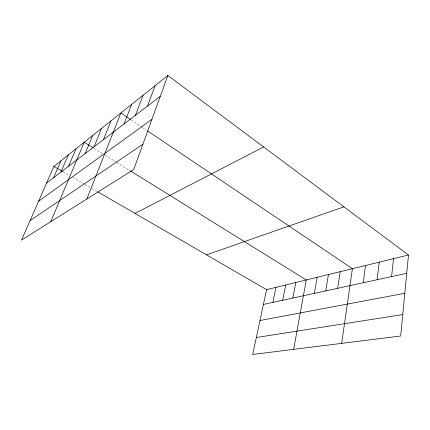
<?xml version="1.0" encoding="UTF-8"?>
<svg xmlns="http://www.w3.org/2000/svg" width="430" height="430" viewBox="0 0 430 430"><rect width="100%" height="100%" fill="white"/><g stroke="black" fill="none" stroke-linecap="round" stroke-linejoin="round"><path stroke-width="0.32" stroke-dasharray="2.15 1.61" d="M63.119 171.747L69.456 175.418M72.917 177.423L84.452 184.11M85.027 184.443L91.386 188.125M91.961 188.464L97.169 191.479M94.213 148.457L102.56 153.639M105.329 155.354L116.406 162.223M116.96 162.567L129.978 170.64M131.214 119.911L142.104 127.237M142.658 127.608L146.528 130.209"/><path stroke-width="0.64" d="M408.5 255.017L400.679 336.013L252.711 354.471L266.573 289.648L408.5 255.017L167.845 75.529L53.901 166.405L21.5 240.107L133.703 169.527L167.845 75.529M391.579 276.592L393.541 258.666M377.099 279.737L379.233 262.16M363.248 282.752L365.538 265.498M341.678 343.371L352.412 268.702L147.635 130.956M337.631 288.315L340.189 271.685M325.768 290.895L328.445 274.55M314.368 293.373L317.146 277.307M293.658 349.359L306.273 279.962L130.548 170.989M292.841 298.049L295.797 282.515M282.671 300.258L285.703 284.977M272.867 302.392L275.969 287.353M147.463 106.124L155.063 85.726M135.402 115.326L143.018 95.331M124.023 123.996L131.65 104.399M86.785 199.042L120.9 112.972L130.672 119.545M103.41 139.718L111.015 120.857M94.046 146.856L101.625 128.344M85.151 153.644L92.692 135.466M50.778 221.692L84.194 142.249L93.1 147.769M68.623 166.249L76.088 148.71M60.936 172.107L68.354 154.881M53.594 177.703L60.969 160.772M46.585 183.051L160.282 96.347M38.592 201.235L151.924 119.357M30.068 220.622L142.9 144.206M135.015 213.409L263.633 146.974M206.524 254.85L343.903 206.841M263.407 304.445L406.737 273.297M259.973 320.506L404.807 293.276M256.339 337.507L402.749 314.583M53.901 166.405L62.543 171.414M97.744 191.812L266.573 289.648"/></g></svg>
